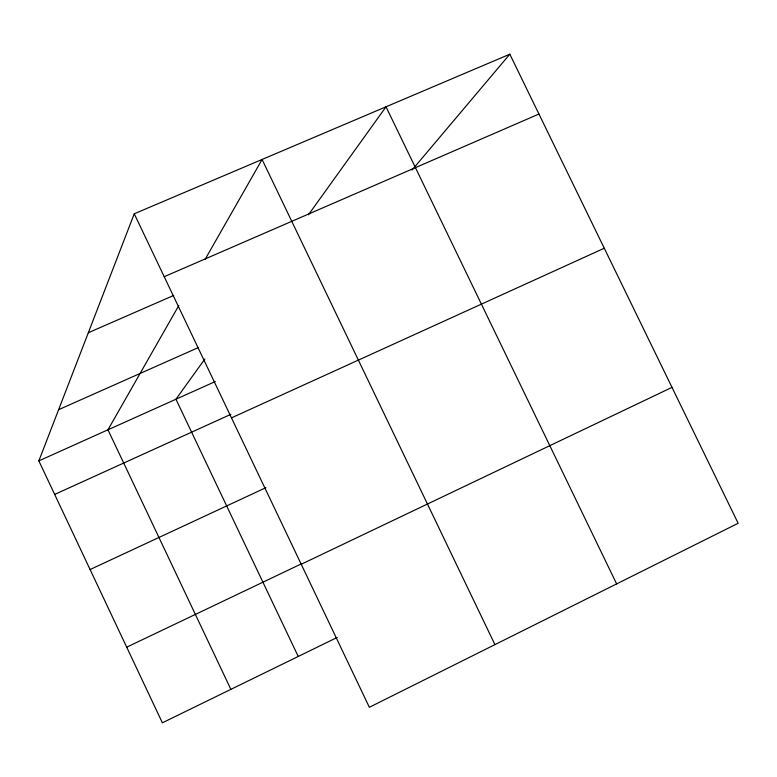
<?xml version="1.0" encoding="UTF-8"?>
<svg xmlns="http://www.w3.org/2000/svg" width="777" height="777" viewBox="0 0 777 777"><rect width="100%" height="100%" fill="white"/><g stroke="black" fill="none" stroke-linecap="round" stroke-linejoin="round"><path stroke-width="1.17" d="M337.228 637.431L162.374 722.804L38.85 460.878L134.246 213.792L509.819 54.196L738.15 523.271L369.357 707.284L134.246 213.792M178.846 305.468L107.964 429.798L230.866 689.364M205.138 259.343L262.082 159.47L494.93 644.628M204.866 358.974L175.942 399.232L298.232 656.468M308.459 214.763L386.023 106.799L616.627 583.906M412.072 170.037L509.819 54.196M126.709 647.183L302.03 563.548M301.214 564.267L671.998 387.373M90.093 569.531L265.889 487.684M54.672 494.425L230.924 414.306M231.468 417.871L604.273 248.232M38.85 460.878L215.307 381.526M58.615 409.683L198.086 347.678M88.316 332.741L173.747 295.415M164.219 276.709L538.947 114.025"/></g></svg>
